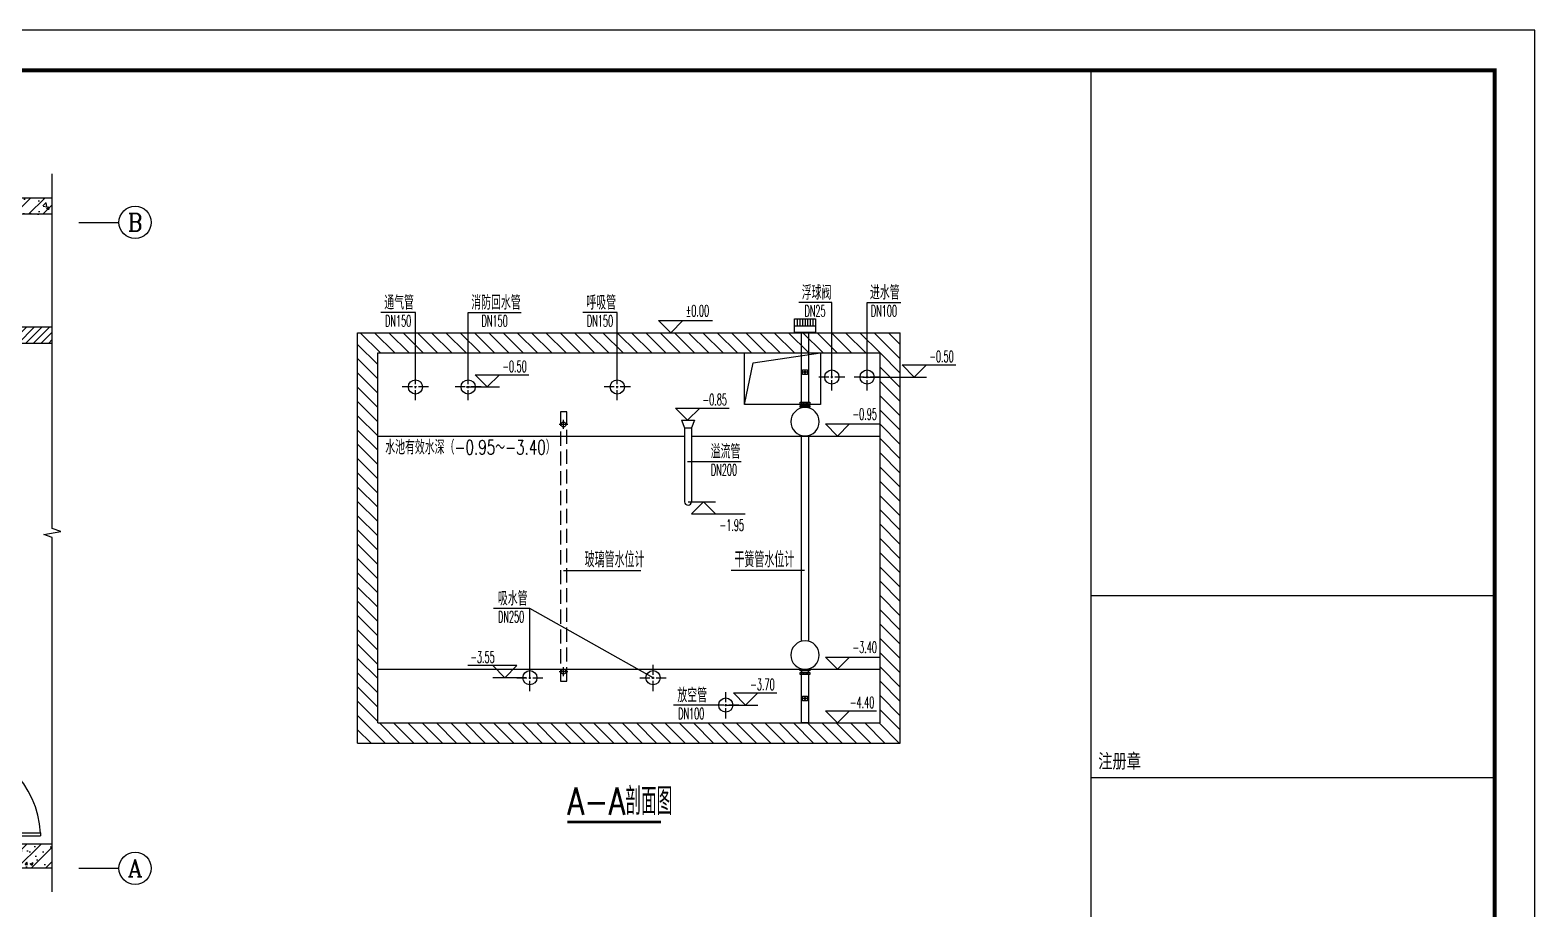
# Model space of a CAD drawing. Extents: x -620248 to 571765, y -684907 to -323071.
# Drawn here: x -314107 to -295475, y -652063 to -641179 of the extents above; entities that cross this region are included whole.
import ezdxf
from ezdxf.enums import TextEntityAlignment as Align

# ---------------------------------------------------------------- set-up
doc = ezdxf.new("R2010")
doc.units = 0
doc.header["$LTSCALE"] = 1000
doc.header["$MEASUREMENT"] = 0
doc.linetypes.add('CENTER', pattern=[2, 1.25, -0.25, 0.25, -0.25])
doc.linetypes.add('DASH', pattern=[0.35, 0.25, -0.1])
for name, color, linetype in [('2', 2, 'Continuous'), ('4', 4, 'Continuous'), ('9', 9, 'Continuous'), ('A-JS', 2, 'Continuous'), ('AXIS', 3, 'Continuous'), ('AXIS_TEXT', 7, 'Continuous'), ('COLUMN', 9, 'Continuous'), ('DIM_SYMB', 3, 'Continuous'), ('PUB_HATCH', 8, 'Continuous'), ('PUB_TITLE', 4, 'Continuous'), ('TWT_ELEV', 3, 'Continuous'), ('TWT_LEAD', 3, 'Continuous'), ('TWT_SYMB', 3, 'Continuous'), ('TWT_TEXT', 7, 'Continuous'), ('TZS', 7, 'Continuous'), ('WALL', 7, 'Continuous'), ('WINDOW', 4, 'Continuous'), ('框', 130, 'Continuous')]:
    doc.layers.add(name, color=color, linetype=linetype)
doc.styles.add('-宋体', font='simsun_0.shx', dxfattribs={"width": 0.8})
doc.styles.add('_TCH_AXIS', font='COMPLEX', dxfattribs={"bigfont": 'GBCBIG'})
doc.styles.add('_TCH_DIM', font='SIMPLEX.shx', dxfattribs={"width": 0.8, "bigfont": 'GBCBIG.shx'})
doc.styles.add('COMPLEX', font='COMPLEX')
doc.styles.add('TBC', font='simhei_0.shx', dxfattribs={"width": 0.9})
doc.styles.add('天正', font='SIMPLEX.shx', dxfattribs={"width": 0.7, "bigfont": 'HZTXT.shx'})
pattern_1 = [(45, (0, 0), (-88.3883, 88.3883), []), (50, (0, 0), (358.63, -31.376), [37.5, -412.5]), (355, (0, 0), (-69.376, 376.096), [30, -330]), (100.4514, (29.9, -2.6), (289.255, 344.72), [31.87, -350.571]), (46.184, (0, 100), (533.62, -82.76), [56.25, -618.75]), (96.6356, (44.47, 93.1), (467.331, 487.06), [47.805, -525.856]), (351.184, (0, 100), (467.33, 487.06), [45, -495]), (21, (50, 75), (298.4535, -201.3094), [37.5, -412.5]), (326, (50, 75), (121.658, 362.575), [30, -330]), (71.4514, (74.87, 58.22), (420.111, 161.265), [31.87, -350.571]), (37.5, (0, 0), (6.0799, 166.4469), [0, -326, 0, -335, 0, -331.25]), (7.5, (0, 0), (131.5348, 197.2059), [0, -191, 0, -318.5, 0, -126.25]), (327.5, (-111.5, 0), (266.9112, -11.2774), [0, -125, 0, -390, 0, -517.5]), (317.5, (-161.5, 0), (291.593, 50.0525), [0, -162.5, 0, -259, 0, -367.5])]
pattern_2 = [(45, (0, 47.75), (-47.0226, 47.0226), [])]

# ---------------------------------------------------------------- blocks, each defined once
blk = doc.blocks.new('A$C25F33DA7')
at = {"layer": 'PUB_TITLE'}
for p, q in [((0, -2467), (0, 7700)), ((0, 7406), (294, 7700)), ((0, 7052), (648, 7700)), ((13439, 7700), (0, 7700)), ((500, 7199), (1000, 7699)), ((854, 7199), (1354, 7699)), ((1207, 7199), (1707, 7699)), ((1561, 7199), (2061, 7699)), ((1914, 7199), (2414, 7699)), ((2268, 7199), (2768, 7699)), ((2621, 7199), (3121, 7699)), ((2975, 7199), (3475, 7699)), ((3328, 7199), (3828, 7699)), ((3682, 7199), (4182, 7699)), ((4036, 7199), (4536, 7699)), ((4389, 7199), (4889, 7699)), ((4743, 7199), (5243, 7699)), ((5096, 7199), (5596, 7699)), ((5450, 7199), (5950, 7699)), ((5803, 7199), (6303, 7699)), ((6157, 7199), (6657, 7699)), ((6510, 7199), (7010, 7699)), ((6864, 7199), (7364, 7699)), ((7218, 7199), (7718, 7699)), ((7571, 7199), (8071, 7699)), ((7925, 7199), (8425, 7699)), ((8278, 7199), (8778, 7699)), ((8632, 7199), (9132, 7699)), ((8985, 7199), (9485, 7699)), ((9339, 7199), (9839, 7699)), ((9692, 7199), (10192, 7699)), ((10046, 7199), (10546, 7699)), ((10399, 7199), (10899, 7699)), ((10753, 7199), (11253, 7699)), ((11107, 7199), (11607, 7699)), ((11460, 7199), (11960, 7699)), ((11814, 7199), (12314, 7699)), ((12167, 7199), (12667, 7699)), ((12522, 7200), (13022, 7700)), ((12876, 7200), (13376, 7700)), ((13439, -2467), (13439, 7700)), ((0, 6699), (500, 7199)), ((12939, 7199), (500, 7199)), ((500, -1967), (500, 7199)), ((12939, 6910), (13439, 7410)), ((12939, -1967), (12939, 7199)), ((0, 6345), (500, 6845)), ((12939, 6557), (13439, 7057)), ((0, 5992), (500, 6492)), ((12939, 6203), (13439, 6703)), ((12939, 5849), (13439, 6349)), ((0, 5638), (500, 6138)), ((12939, 5496), (13439, 5996)), ((0, 5284), (500, 5784)), ((12939, 5142), (13439, 5642)), ((0, 4931), (500, 5431)), ((12939, 4789), (13439, 5289)), ((0, 4577), (500, 5077)), ((12939, 4435), (13439, 4935)), ((0, 4224), (500, 4724)), ((12939, 4082), (13439, 4582)), ((0, 3870), (500, 4370)), ((12939, 3728), (13439, 4228)), ((0, 3517), (500, 4017)), ((12939, 3375), (13439, 3875)), ((0, 3163), (500, 3663)), ((12939, 3021), (13439, 3521)), ((0, 2810), (500, 3310)), ((12939, 2667), (13439, 3167)), ((0, 2456), (500, 2956)), ((12939, 2314), (13439, 2814)), ((0, 2102), (500, 2602)), ((0, 1749), (500, 2249)), ((12939, 1960), (13439, 2460)), ((0, 1395), (500, 1895)), ((12939, 1607), (13439, 2107)), ((0, 1042), (500, 1542)), ((12939, 1253), (13439, 1753)), ((0, 688), (500, 1188)), ((12939, 900), (13439, 1400)), ((0, 335), (500, 835)), ((12939, 546), (13439, 1046)), ((0, -19), (500, 481)), ((12939, 193), (13439, 693)), ((0, -372), (500, 128)), ((12939, -161), (13439, 339)), ((0, -726), (500, -226)), ((12939, -515), (13439, -15)), ((12939, -868), (13439, -368)), ((0, -1080), (500, -580)), ((12939, -1222), (13439, -722)), ((0, -1433), (500, -933)), ((12939, -1575), (13439, -1075)), ((0, -1787), (500, -1287)), ((12939, -1929), (13439, -1429)), ((0, -2140), (500, -1640)), ((12755, -2467), (13439, -1782)), ((27, -2467), (527, -1967)), ((381, -2467), (881, -1967)), ((734, -2467), (1234, -1967)), ((1088, -2467), (1588, -1967)), ((1441, -2467), (1941, -1967)), ((1795, -2467), (2295, -1967)), ((2148, -2467), (2648, -1967)), ((2502, -2467), (3002, -1967)), ((2855, -2467), (3355, -1967)), ((3209, -2467), (3709, -1967)), ((3563, -2467), (4063, -1967)), ((3916, -2467), (4416, -1967)), ((4270, -2467), (4770, -1967)), ((4623, -2467), (5123, -1967)), ((4977, -2467), (5477, -1967)), ((5330, -2467), (5830, -1967)), ((5684, -2467), (6184, -1967)), ((6037, -2467), (6537, -1967)), ((6391, -2467), (6891, -1967)), ((6745, -2467), (7245, -1967)), ((7098, -2467), (7598, -1967)), ((7452, -2467), (7952, -1967)), ((7805, -2467), (8305, -1967)), ((8159, -2467), (8659, -1967)), ((8512, -2467), (9012, -1967)), ((8866, -2467), (9366, -1967)), ((9219, -2467), (9719, -1967)), ((9573, -2467), (10073, -1967)), ((9926, -2467), (10426, -1967)), ((10280, -2467), (10780, -1967)), ((10634, -2467), (11134, -1967)), ((10987, -2467), (11487, -1967)), ((11341, -2467), (11841, -1967)), ((11694, -2467), (12194, -1967)), ((12048, -2467), (12548, -1967)), ((12401, -2467), (12901, -1967)), ((13108, -2467), (13439, -2136))]:
    blk.add_line(p, q, dxfattribs=at)
at = {"layer": 'PUB_TITLE', "ltscale": 0.5}
for p, q in [((12939, -1967), (500, -1967)), ((13439, -2467), (0, -2467))]:
    blk.add_line(p, q, dxfattribs=at)
blk = doc.blocks.new('A$C1FBA47BF')
at = {"layer": 'A-JS'}
for p, q in [((0, 187), (77, 0)), ((324, 187), (0, 187)), ((247, 0), (77, 0)), ((324, 187), (247, 0))]:
    blk.add_line(p, q, dxfattribs=at)
blk = doc.blocks.new('A$C6EA156FA')
at = {"layer": '9'}
for p, q in [((23, 7), (23, 31)), ((46, 7), (46, 31)), ((69, 7), (69, 31)), ((92, 7), (92, 31)), ((115, 7), (115, 31))]:
    blk.add_line(p, q, dxfattribs=at)
blk.add_lwpolyline([(0, 31), (138, 31), (138, 7), (0, 7)], close=True, dxfattribs=at)
blk = doc.blocks.new('A$C11715206')
at = {"layer": '4'}
for p, q in [((80, 4125), (80, 4039)), ((113, 4125), (113, 4039)), ((146, 4125), (146, 4039)), ((176, 4125), (176, 4039)), ((207, 4125), (207, 4039)), ((240, 4125), (240, 4039)), ((273, 4125), (273, 4039)), ((307, 4039), (46, 4039)), ((145, 3465), (208, 3465)), ((176, 3436), (176, 3495)), ((176, -606), (176, -547)), ((145, -577), (208, -577))]:
    blk.add_line(p, q, dxfattribs=at)
for points in [[(307, 4125), (46, 4125), (46, 3954), (307, 3954)], [(208, 3495), (145, 3495), (145, 3436), (208, 3436)], [(182, 3479), (171, 3479), (171, 3451), (182, 3451)], [(208, -547), (145, -547), (145, -606), (208, -606)], [(182, -563), (171, -563), (171, -591), (182, -591)]]:
    blk.add_lwpolyline(points, close=True, dxfattribs=at)
for points in [[(221, 3091), (221, 3954), (132, 3954), (132, 3091)], [(132, 3029), (132, 3023)], [(136, 3070), (136, 3050)], [(217, 3050), (217, 3070)], [(221, 3023), (221, 3029)], [(132, 2680), (132, 132)], [(221, 132), (221, 2680)], [(132, -209), (132, -215)], [(132, -278), (132, -880), (221, -880), (221, -278)], [(136, -236), (136, -257)], [(217, -257), (217, -236)], [(221, -215), (221, -209)]]:
    blk.add_lwpolyline(points, dxfattribs=at)
for centre in [(176, 2851), (176, -39)]:
    blk.add_circle(centre, 176, dxfattribs=at)
at = {"layer": '4', "extrusion": (0, 0, -1), "xscale": 0.8799999998882412, "yscale": 0.8799999998882412, "zscale": -0.8799999998882412}
for p in [(-237, 3064), (-237, 3023), (-237, -242), (-237, -284)]:
    blk.add_blockref('A$C6EA156FA', p, dxfattribs=at)
blk = doc.blocks.new('_AXISO')
blk.add_circle((0, 0), 0.5)
at = {"layer": 'AXIS_TEXT', "style": 'COMPLEX', "width": 1.041667}
blk.add_attdef('A', text='', height=0.56, dxfattribs=at).set_placement((-0.25, -0.28), (0.25, -0.28), align=Align.FIT)
blk = doc.blocks.new('$DorLib2D$00000225')
at = {"color": 0}
for p, q in [((0.475, -0.001), (0.475, 0.752)), ((0.475, 0.752), (0.5, 0.752)), ((0.5, -0.001), (0.5, 0.752)), ((-0.5, 0), (-0.5, 0.252)), ((-0.475, 0.252), (-0.5, 0.252)), ((-0.475, 0), (-0.475, 0.252)), ((-0.475, 0), (-0.5, 0)), ((0.475, -0.001), (0.5, -0.001))]:
    blk.add_line(p, q, dxfattribs=at)
for centre, radius, start, end in [((0.505, -0.002), 0.755, 92.2493, 179.7238), ((-0.501, 0.003), 0.251, 359.7899, 84.0974)]:
    blk.add_arc(centre, radius, start, end, dxfattribs=at)
blk = doc.blocks.new('A$C55F94F32')
at = {"layer": 'PUB_HATCH'}
h = blk.add_hatch(dxfattribs=at)
h.set_pattern_fill('钢筋混凝土', color=256, scale=50, style=0)
h.set_pattern_definition(pattern_1)
h.paths.add_polyline_path([(3548, 8460), (3548, 8593), (105, 8593), (105, 8393), (3398, 8393)])
h = blk.add_hatch(dxfattribs=at)
h.set_pattern_fill('钢筋混凝土', color=256, scale=50, style=0)
h.set_pattern_definition(pattern_1)
h.paths.add_polyline_path([(4898, 8393), (4898, 8593), (3548, 8593), (3548, 8460), (3698, 8393)])
h = blk.add_hatch(dxfattribs=at)
h.set_pattern_fill('钢筋混凝土', color=256, scale=50, style=0)
h.set_pattern_definition(pattern_1)
h.paths.add_polyline_path([(4898, 8593), (4898, 7993), (5398, 7993), (5398, 8593)])
h = blk.add_hatch(dxfattribs=at)
h.set_pattern_fill('钢筋混凝土', color=256, scale=50, style=0)
h.set_pattern_definition(pattern_1)
h.paths.add_polyline_path([(5398, 8593), (5398, 8393), (8823, 8393), (8823, 8593)])
h = blk.add_hatch(dxfattribs=at)
h.set_pattern_fill('钢筋混凝土', color=256, scale=50, style=0)
h.set_pattern_definition(pattern_1)
h.paths.add_polyline_path([(3548, 493), (3698, 593), (3698, 8393), (3548, 8460), (3398, 8393), (3398, 593)])
h = blk.add_hatch(dxfattribs=at)
h.set_pattern_fill('普通砖', color=256, scale=50, style=0)
h.set_pattern_definition(pattern_2)
h.paths.add_polyline_path([(8823, 6993), (7448, 6993), (7648, 6793), (8823, 6793)])
h = blk.add_hatch(dxfattribs=at)
h.set_pattern_fill('普通砖', color=256, scale=50, style=0)
h.set_pattern_definition(pattern_2)
h.paths.add_polyline_path([(7448, 6993), (7448, 2193), (7648, 2193), (7648, 6793)])
h = blk.add_hatch(dxfattribs=at)
h.set_pattern_fill('钢筋混凝土', color=256, scale=50, style=0)
h.set_pattern_definition(pattern_1)
h.paths.add_polyline_path([(4898, 893), (4898, 293), (5398, 293), (5398, 893)])
h = blk.add_hatch(dxfattribs=at)
h.set_pattern_fill('钢筋混凝土', color=256, scale=50, style=0)
h.set_pattern_definition(pattern_1)
h.paths.add_polyline_path([(3548, 493), (3398, 593), (105, 593), (105, 293), (3548, 293)])
h = blk.add_hatch(dxfattribs=at)
h.set_pattern_fill('钢筋混凝土', color=256, scale=50, style=0)
h.set_pattern_definition(pattern_1)
h.paths.add_polyline_path([(4898, 293), (4898, 593), (3698, 593), (3548, 493), (3548, 293)])
h = blk.add_hatch(dxfattribs=at)
h.set_pattern_fill('钢筋混凝土', color=256, scale=50, style=0)
h.set_pattern_definition(pattern_1)
h.paths.add_polyline_path([(5398, 593), (5398, 293), (7548, 293), (7548, 593)])
h = blk.add_hatch(dxfattribs=at)
h.set_pattern_fill('普通砖', color=256, scale=50, style=0)
h.set_pattern_definition(pattern_2)
h.paths.add_polyline_path([(7648, 593), (7648, 693), (7448, 693), (7448, 593)])
h = blk.add_hatch(dxfattribs=at)
h.set_pattern_fill('钢筋混凝土', color=256, scale=50, style=0)
h.set_pattern_definition(pattern_1)
h.paths.add_polyline_path([(8823, 593), (7548, 593), (7548, 293), (8823, 293)])
at = {"layer": '2'}
for points in [[(4698, 6793), (6098, 6793), (6098, 5743), (4698, 5743)], [(4698, 4943), (6098, 4943), (6098, 3893), (4698, 3893)]]:
    blk.add_lwpolyline(points, close=True, dxfattribs=at)
at = {"layer": '4'}
blk.add_line((3998, 8393), (3998, 3294), dxfattribs=at)
for points in [[(3398, 3294), (2398, 3294), (2398, 8393)], [(5198, 3294), (5015, 1976), (3698, 1794)]]:
    blk.add_lwpolyline(points, dxfattribs=at)
blk.add_lwpolyline([(3698, 3294), (5198, 3294), (5198, 1794), (3698, 1794)], close=True, dxfattribs=at)
at = {"layer": '9'}
blk.add_line((3698, 3294), (2398, 3294), dxfattribs=at)
at = {"layer": 'AXIS'}
for p, q in [((5298, 8898), (5298, 9254)), ((9152, 8293), (9649, 8293)), ((9152, 293), (9649, 293))]:
    blk.add_line(p, q, dxfattribs=at)
at = {"layer": 'COLUMN'}
for p, q in [((5398, 8593), (4898, 8593)), ((4898, 8393), (4898, 7993)), ((5398, 7993), (5398, 8393)), ((4898, 7993), (5398, 7993)), ((4898, 893), (4898, 593)), ((5398, 893), (4898, 893)), ((5398, 593), (5398, 893)), ((4898, 293), (5398, 293))]:
    blk.add_line(p, q, dxfattribs=at)
at = {"layer": 'TWT_SYMB'}
for points in [[(105, 0), (105, 4390), (0, 4429), (210, 4466), (105, 4503), (105, 8893)], [(8823, 0), (8823, 4390), (8718, 4429), (8928, 4466), (8823, 4503), (8823, 8893)]]:
    blk.add_lwpolyline(points, dxfattribs=at)
at = {"layer": 'WALL'}
for p, q in [((3548, 8593), (105, 8593)), ((105, 8393), (105, 8593)), ((4898, 8593), (3548, 8593)), ((8823, 8593), (5398, 8593)), ((8823, 8393), (8823, 8593)), ((3398, 8393), (105, 8393)), ((3398, 593), (3398, 8393)), ((3698, 593), (3698, 8393)), ((4898, 8393), (3698, 8393)), ((8823, 8393), (5398, 8393)), ((8823, 6993), (7448, 6993)), ((7448, 6993), (7448, 2193)), ((8823, 6793), (8823, 6993)), ((8823, 6793), (7648, 6793)), ((7648, 2193), (7648, 6793)), ((7448, 2193), (7648, 2193)), ((3398, 593), (105, 593)), ((105, 293), (105, 593)), ((4898, 593), (3698, 593)), ((7548, 593), (5398, 593)), ((7648, 693), (7448, 693)), ((7448, 693), (7448, 593)), ((8823, 593), (7548, 593)), ((7648, 593), (7648, 693)), ((8823, 293), (8823, 593)), ((3548, 293), (105, 293)), ((4898, 293), (3548, 293)), ((7548, 293), (5398, 293)), ((8823, 293), (7548, 293))]:
    blk.add_line(p, q, dxfattribs=at)
at = {"layer": 'AXIS'}
ref = blk.add_blockref('_AXISO', (5298, 9454), dxfattribs=dict(at, xscale=400, yscale=400, zscale=400))
ref.add_attrib('A', '13', dxfattribs={"layer": 'AXIS_TEXT', "height": 164.2, "style": '_TCH_AXIS'}).set_placement((5184, 9372), (5411, 9372), align=Align.FIT)
ref = blk.add_blockref('_AXISO', (9849, 8293), dxfattribs=dict(at, xscale=400, yscale=400, zscale=400))
ref.add_attrib('A', 'B', dxfattribs={"layer": 'AXIS_TEXT', "height": 218, "style": '_TCH_AXIS'}).set_placement((9761, 8184), (9938, 8184), align=Align.FIT)
ref = blk.add_blockref('_AXISO', (9849, 293), dxfattribs=dict(at, xscale=400, yscale=400, zscale=400))
ref.add_attrib('A', 'A', dxfattribs={"layer": 'AXIS_TEXT', "height": 213, "style": '_TCH_AXIS'}).set_placement((9758, 187), (9941, 187), align=Align.FIT)
at = {"layer": 'WINDOW', "xscale": -1500, "yscale": -1500, "zscale": -1500, "rotation": 90}
blk.add_blockref('$DorLib2D$00000225', (7548, 1443), dxfattribs=at)
blk = doc.blocks.new('A$C54597E38')
at = {"layer": '9'}
h = blk.add_hatch(dxfattribs=at)
h.set_pattern_fill('ANSI31', color=256, scale=70.630202, angle=135, style=0)
h.set_pattern_definition([(180, (-153496.256, -56662.455), (-2e-15, -8.82877527), [])])
edge = h.paths.add_edge_path()
edge.add_line((99, 458), (99, 400))
edge.add_line((99, 400), (0, 400))
edge.add_line((0, 400), (0, 620))
edge.add_arc((64, 620), 63.6, 90, 180, ccw=False)
edge.add_line((64, 683), (622, 683))
edge.add_arc((622, 620), 63.6, 0, 90, ccw=False)
edge.add_line((685, 620), (685, 396))
edge.add_line((685, 396), (594, 396))
edge.add_line((594, 396), (594, 463))
edge.add_line((594, 463), (614, 463))
edge.add_line((614, 463), (624, 463))
edge.add_line((624, 463), (624, 613))
edge.add_line((624, 613), (68, 613))
edge.add_line((68, 613), (68, 458))
edge.add_line((68, 458), (99, 458))
h.paths.add_polyline_path([(369, 293), (369, 582), (586, 582), (586, 519), (436, 519), (436, 458), (557, 458), (557, 225), (431, 225), (431, 166), (588, 166), (588, 112), (370, 112), (370, 226), (321, 226), (321, 112), (103, 112), (103, 166), (260, 166), (260, 225), (133, 225), (133, 458), (255, 458), (255, 519), (104, 519), (104, 582), (321, 582), (321, 293)])
h.paths.add_polyline_path([(196, 399), (265, 399), (265, 289), (196, 289)], flags=16)
h.paths.add_polyline_path([(494, 399), (425, 399), (425, 289), (494, 289)], flags=16)
edge = h.paths.add_edge_path()
edge.add_line((99, 225), (99, 283))
edge.add_line((99, 283), (0, 283))
edge.add_line((0, 283), (0, 64))
edge.add_arc((64, 64), 63.6, 180, 270)
edge.add_line((64, 0), (622, 0))
edge.add_arc((622, 64), 63.6, 270, 360)
edge.add_line((685, 64), (685, 287))
edge.add_line((685, 287), (594, 287))
edge.add_line((594, 287), (594, 220))
edge.add_line((594, 220), (614, 220))
edge.add_line((614, 220), (624, 220))
edge.add_line((624, 220), (624, 71))
edge.add_line((624, 71), (68, 71))
edge.add_line((68, 71), (68, 225))
edge.add_line((68, 225), (99, 225))
blk.add_lwpolyline([(369, 293), (369, 293), (369, 582), (586, 582), (586, 519), (436, 519), (436, 458), (557, 458), (557, 225), (431, 225), (431, 166), (588, 166), (588, 112), (370, 112), (370, 226), (321, 226), (321, 112), (103, 112), (103, 166), (260, 166), (260, 225), (133, 225), (133, 458), (255, 458), (255, 519), (104, 519), (104, 582), (321, 582), (321, 293), (369, 293)], dxfattribs=at)
blk.add_lwpolyline([(494, 399), (425, 399), (425, 289), (494, 289)], close=True, dxfattribs=at)
blk.add_lwpolyline([(99, 225), (99, 283), (0, 283), (0, 64, 0.414214), (64, 0), (622, 0, 0.414214), (685, 64), (685, 287), (594, 287), (594, 220), (614, 220), (624, 220), (624, 71), (68, 71), (68, 225)], format="xyb", close=True, dxfattribs=at)
blk = doc.blocks.new('标框')
at = {"layer": '4'}
for p, q in [((-105112, 98008), (-105112, 71592)), ((-95112, 98008), (-95112, 71592))]:
    blk.add_line(p, q, dxfattribs=at)
at = {"layer": '框'}
for p, q in [((-105112, 111592), (-105112, 71592)), ((-95112, 111592), (-95112, 71592)), ((-105112, 98584), (-95112, 98584)), ((-105112, 94081), (-95112, 94081)), ((-105112, 89578), (-95112, 89578)), ((-105112, 87777), (-95112, 87777)), ((-105112, 85976), (-95112, 85976)), ((-105112, 85075), (-95112, 85075)), ((-105112, 84174), (-95112, 84174)), ((-105112, 83274), (-95112, 83274)), ((-105112, 82373), (-95112, 82373)), ((-105112, 81473), (-95112, 81473)), ((-105112, 80572), (-95112, 80572)), ((-105112, 79671), (-95112, 79671)), ((-105112, 78771), (-95112, 78771)), ((-105112, 77870), (-95112, 77870)), ((-105112, 76970), (-95112, 76970)), ((-105112, 76069), (-95112, 76069)), ((-105112, 75168), (-95112, 75168)), ((-105112, 74268), (-95112, 74268))]:
    blk.add_line(p, q, dxfattribs=at)
at = {"layer": '4'}
blk.add_blockref('A$C54597E38', (-104913, 73473), dxfattribs=at)
at = {"layer": 'TWT_TEXT', "style": 'TBC', "width": 0.9}
blk.add_text('广州亚泰建筑设计院有限公司', height=480, dxfattribs=at).set_placement((-103962, 73582))
at = {"layer": 'TWT_TEXT', "style": '_TCH_DIM'}
for s, height, p in [('建筑工程甲级设计证书号：', 300, (-103979, 73080)), ('市政工程乙级设计证书号：', 300, (-103979, 72647)), ('城乡规划编制乙级证书编号：粤自资规乙字', 300, (-103979, 72198)), ('电话', 300, (-103979, 71765)), ('图纸版权属设计单位所有，未经许可，外人及外单位不得翻印复制作为其他工程之用', 249.73, (-102027, 71082))]:
    blk.add_text(s, height=height, rotation=359.9997, dxfattribs=at).set_placement(p)
at = {"layer": 'TWT_TEXT', "style": '天正', "width": 0.67}
for s, height, p in [('A144002161', 300, (-101392, 73058)), ('A244002168', 300, (-101382, 72625)), ('23440110', 300, (-99787, 72179)), ('Tel：020-84214629', 290, (-103368, 71744))]:
    blk.add_text(s, height=height, rotation=359.9997, dxfattribs=at).set_placement(p)
at = {"layer": '框', "style": '-宋体', "width": 0.74}
for s, p in [('注册章', (-104927, 94312)), ('工程设计出图专用章', (-104926, 89809)), ('项目名称', (-104926, 88008)), ('车间二', (-102099, 88008)), ('兴建单位', (-104926, 86207)), ('佛山市天地元一净化设备有限公司', (-102100, 86207)), ('图      名', (-104926, 85353)), ('图      别', (-104926, 84452)), ('图      号', (-104926, 83552)), ('版  本  号', (-104927, 82651)), ('第一版', (-102100, 82651)), ('日      期', (-104926, 81751)), ('2025.10', (-102099, 81751)), ('制      图', (-104926, 80850)), ('设      计', (-104926, 79950)), ('专业负责人', (-104926, 79049)), ('项目负责人', (-104926, 78148)), ('专业校对人', (-104926, 77248)), ('审  核  人', (-104926, 76347)), ('审  定  人', (-104926, 75447)), ('设  计  号', (-104926, 74546)), ('AT-FS25023D', (-102108, 74546))]:
    blk.add_text(s, height=350, dxfattribs=at).set_placement(p)
for s, p in [('叶润华', (-101553, 80850)), ('叶润华', (-101553, 79950)), ('何志朋', (-101553, 78148)), ('范 武', (-101553, 77248)), ('陈伟业', (-101553, 76347)), ('何志朋', (-101553, 75447))]:
    blk.add_text(s, height=350, dxfattribs=at).set_placement(p, align=Align.CENTER)
blk = doc.blocks.new('消防框')
at = {"layer": '4'}
blk.add_line((-66927, 44194), (-66927, 17778), dxfattribs=at)
at = {"layer": '框'}
for p, q in [((-76927, 57778), (-76927, 17778)), ((-66927, 57778), (-66927, 17778)), ((-76927, 44194), (-76927, 17778))]:
    blk.add_line(p, q, dxfattribs=at)
at = {"layer": '4'}
blk.add_blockref('标框', (28185, -53814), dxfattribs=at)
at = {"layer": '框', "style": '-宋体', "width": 0.74}
for s, p in [('给水(消防)', (-73914, 30638)), ('XS-  /', (-73914, 29737)), ('11', (-72770, 29737))]:
    blk.add_text(s, height=350, dxfattribs=at).set_placement(p)
blk = doc.blocks.new('A$C21C844B0')
at = {"layer": '4'}
blk.add_blockref('消防框', (124827, -17245), dxfattribs=at)

msp = doc.modelspace()

# ---------------------------------------------------------------- linework, layer by layer
at = {"layer": '2'}
msp.add_lwpolyline([(-305263.6, -645177.1), (-304322.2, -645177.1), (-304322.2, -645813.8), (-305263.6, -645813.8)], close=True, dxfattribs=at)
msp.add_lwpolyline([(-305263.6, -645813.8), (-305154.9, -645299.7), (-304322.2, -645177.1)], dxfattribs=at)
at = {"layer": '4', "linetype": 'DASH', "ltscale": 0.7}
msp.add_lwpolyline([(-307461.4, -645906.5), (-307541.6, -645906.5), (-307541.6, -649244.3), (-307461.4, -649244.3)], close=True, dxfattribs=at)
at = {"layer": 'A-JS'}
for p, q in [((-306003.3, -646104.1), (-306003.3, -647019.4)), ((-305918.3, -646104.1), (-305918.3, -647019.4))]:
    msp.add_line(p, q, dxfattribs=at)
for centre in [(-304180.2, -645475.7), (-303742.9, -645475.7), (-309336.2, -645598.9), (-308683.2, -645598.9), (-306836.7, -645598.9), (-305493.4, -649538.2)]:
    msp.add_circle(centre, 87.5, dxfattribs=at)
at = {"layer": 'A-JS', "ltscale": 0.25}
for centre, radius in [((-307502.7, -646062.9), 29.8), ((-307919.5, -649199.4), 87.5), ((-307502.7, -649125.6), 29.8), ((-306394.5, -649199.4), 87.5)]:
    msp.add_circle(centre, radius, dxfattribs=at)
at = {"layer": 'A-JS'}
msp.add_arc((-305960.8, -647019.4), 42.5, 180, 0, dxfattribs=at)
at = {"layer": 'DIM_SYMB', "const_width": 35}
msp.add_lwpolyline([(-307455.7, -650987), (-306295.5, -650987)], dxfattribs=at)
at = {"layer": 'PUB_TITLE'}
for p, q in [((-309802, -646206.6), (-306003.3, -646206.6)), ((-305918.3, -646206.6), (-303582.3, -646206.6)), ((-309802, -649095.1), (-303582.3, -649095.1))]:
    msp.add_line(p, q, dxfattribs=at)
msp.add_lwpolyline([(-325174.7, -662178.6), (-295474.7, -662178.6), (-295474.7, -641178.6), (-325174.7, -641178.6)], close=True, dxfattribs=at)
at = {"layer": 'PUB_TITLE', "const_width": 50}
msp.add_lwpolyline([(-323924.7, -661678.6), (-295974.7, -661678.6), (-295974.7, -641678.6), (-323924.7, -641678.6)], close=True, dxfattribs=at)
at = {"layer": 'TWT_ELEV'}
for p, q in [((-306175.6, -644926.4), (-306325.6, -644776.4)), ((-306325.6, -644776.4), (-305659.7, -644776.4)), ((-306175.6, -644926.4), (-306025.6, -644776.4)), ((-303159, -645475.7), (-303309, -645325.7)), ((-303309, -645325.7), (-302643.1, -645325.7)), ((-303159, -645475.7), (-303009, -645325.7)), ((-308706.3, -645598.9), (-308296.1, -645598.9)), ((-308446.1, -645598.9), (-308596.1, -645448.9)), ((-308596.1, -645448.9), (-307930.2, -645448.9)), ((-308446.1, -645598.9), (-308296.1, -645448.9)), ((-303798.2, -645475.7), (-303009, -645475.7)), ((-305966.5, -646010.7), (-306116.5, -645860.7)), ((-306116.5, -645860.7), (-305450.6, -645860.7)), ((-305966.5, -646010.7), (-305816.5, -645860.7)), ((-304110.1, -646206.6), (-304260.1, -646056.6)), ((-304260.1, -646056.6), (-303594.2, -646056.6)), ((-304110.1, -646206.6), (-303960.1, -646056.6)), ((-305960.8, -647019.4), (-305619.3, -647019.4)), ((-305769.3, -647019.4), (-305919.3, -647169.4)), ((-305769.3, -647019.4), (-305619.3, -647169.4)), ((-305919.3, -647169.4), (-305253.4, -647169.4)), ((-304110.1, -649095.1), (-304260.1, -648945.1)), ((-304260.1, -648945.1), (-303594.2, -648945.1)), ((-304110.1, -649095.1), (-303960.1, -648945.1)), ((-308078.9, -649049.4), (-308688.8, -649049.4)), ((-308228.9, -649199.4), (-308378.9, -649049.4)), ((-308228.9, -649199.4), (-308078.9, -649049.4)), ((-307968.7, -649199.4), (-308378.9, -649199.4)), ((-305247.7, -649538.2), (-305397.7, -649388.2)), ((-305397.7, -649388.2), (-304859.8, -649388.2)), ((-305247.7, -649538.2), (-305097.7, -649388.2)), ((-305507.9, -649538.2), (-305097.7, -649538.2)), ((-304110.1, -649759.8), (-304260.1, -649609.8)), ((-304260.1, -649609.8), (-303626.5, -649609.8)), ((-304110.1, -649759.8), (-303960.1, -649609.8))]:
    msp.add_line(p, q, dxfattribs=at)
at = {"layer": 'TWT_LEAD'}
for p, q in [((-309336.2, -644675.7), (-309762.7, -644675.7)), ((-309336.2, -645519.8), (-309336.2, -644675.7)), ((-309336.2, -645519.8), (-309336.2, -644675.7)), ((-308683.2, -645519.8), (-308683.2, -644675.7)), ((-308683.2, -645519.8), (-308683.2, -644675.7)), ((-308683.2, -644675.7), (-308026.1, -644675.7)), ((-306836.7, -644675.7), (-307263.2, -644675.7)), ((-306836.7, -645519.8), (-306836.7, -644675.7)), ((-306836.7, -645519.8), (-306836.7, -644675.7)), ((-304180.2, -644552.5), (-304589.2, -644552.5)), ((-304180.2, -645475.7), (-304180.2, -644552.5)), ((-304180.2, -645475.7), (-304180.2, -644552.5)), ((-303742.9, -645475.7), (-303742.9, -644552.5)), ((-303742.9, -645475.7), (-303742.9, -644552.5)), ((-303742.9, -644552.5), (-303326.6, -644552.5)), ((-305967.8, -646520), (-305303.5, -646520)), ((-307502.5, -647872.5), (-306546.8, -647872.5)), ((-304517.4, -647872.5), (-305426.2, -647872.5)), ((-307919.5, -648340.5), (-308368.8, -648340.5)), ((-307919.5, -649199.4), (-307919.5, -648340.5)), ((-307919.5, -649199.4), (-307919.5, -648340.5)), ((-306394.5, -649199.4), (-307919.5, -648340.5)), ((-305702.3, -649538.2), (-306140, -649538.2)), ((-305517.9, -649538.2), (-305702.3, -649538.2)), ((-305517.9, -649538.2), (-305702.3, -649538.2))]:
    msp.add_line(p, q, dxfattribs=at)
at = {"layer": 'WALL', "color": 8, "linetype": 'CENTER', "ltscale": 0.1}
for p, q in [((-309336.2, -645764.1), (-309336.2, -645433.7)), ((-308683.2, -645764.1), (-308683.2, -645433.7)), ((-306836.7, -645764.1), (-306836.7, -645433.7)), ((-304180.2, -645640.9), (-304180.2, -645310.5)), ((-303742.9, -645640.9), (-303742.9, -645310.5)), ((-309173.6, -645598.9), (-309498.8, -645598.9)), ((-308520.6, -645598.9), (-308845.8, -645598.9)), ((-306674.1, -645598.9), (-306999.3, -645598.9)), ((-304017.6, -645475.7), (-304342.8, -645475.7)), ((-303580.3, -645475.7), (-303905.5, -645475.7)), ((-307447.5, -646062.9), (-307558, -646062.9)), ((-307502.7, -646119), (-307502.7, -646006.7)), ((-307919.5, -649364.6), (-307919.5, -649034.1)), ((-307447.5, -649125.6), (-307558, -649125.6)), ((-307502.7, -649181.8), (-307502.7, -649069.4)), ((-306394.5, -649364.6), (-306394.5, -649034.1)), ((-308082.1, -649199.4), (-307756.9, -649199.4)), ((-306557, -649199.4), (-306231.9, -649199.4)), ((-305493.4, -649703.4), (-305493.4, -649372.9)), ((-305330.8, -649538.2), (-305655.9, -649538.2))]:
    msp.add_line(p, q, dxfattribs=at)

# ---------------------------------------------------------------- block references
at = {"xscale": -0.5, "yscale": 0.5, "zscale": 0.5}
msp.add_blockref('A$C1FBA47BF', (-305879.7, -646104.1), dxfattribs=at)
at = {"layer": '4', "xscale": 0.5, "yscale": 0.5, "zscale": 0.5}
msp.add_blockref('A$C21C844B0', (-324924.7, -661944.9), dxfattribs=at)
at = {"layer": '9'}
msp.add_blockref('A$C55F94F32', (-322656.3, -651853), dxfattribs=at)
at = {"layer": 'TWT_TEXT', "xscale": -1}
msp.add_blockref('A$C11715206', (-304335.8, -648880), dxfattribs=at)
at = {"layer": 'TZS', "xscale": -0.5, "yscale": 0.5, "zscale": 0.5}
msp.add_blockref('A$C25F33DA7', (-303332.3, -648776.4), dxfattribs=at)

# ---------------------------------------------------------------- texts
at = {"layer": 'DIM_SYMB', "color": 7, "style": '_TCH_DIM', "width": 0.8}
msp.add_text('A-A剖面图', height=337.59, dxfattribs=at).set_placement((-307455.7, -650898.4))
at = {"layer": 'TWT_ELEV', "color": 7, "style": '天正', "width": 0.525}
for s, p in [('%%P0.00', (-305989.7, -644723.9)), ('-0.50', (-302973.1, -645290.7)), ('-0.50', (-308260.2, -645413.9)), ('-0.85', (-305780.6, -645825.7)), ('-0.95', (-303924.2, -646004.1)), ('-1.95', (-305569.4, -647379.4)), ('-3.40', (-303924.2, -648892.6)), ('-3.55', (-308656.6, -649014.4)), ('-3.70', (-305189.8, -649353.2)), ('-4.40', (-303956.5, -649574.8))]:
    msp.add_text(s, height=140, dxfattribs=at).set_placement(p)
at = {"layer": 'TWT_LEAD', "color": 7}
for s, height, style, width, p in [('通气管', 175, '天正', 0.7, (-309722.1, -644640.7)), ('消防回水管', 175, '天正', 0.7, (-308645, -644640.7)), ('呼吸管', 175, '天正', 0.7, (-307219.7, -644640.7)), ('浮球阀', 175, '天正', 0.7, (-304552.5, -644517.5)), ('进水管', 175, '天正', 0.7, (-303707.9, -644516.1)), ('DN25', 140, '天正', 0.525, (-304519.5, -644727.5)), ('DN100', 140, '天正', 0.525, (-303697.5, -644727.5)), ('DN150', 140, '天正', 0.525, (-309712.2, -644850.7)), ('DN150', 140, '天正', 0.525, (-308517.4, -644850.7)), ('DN150', 140, '天正', 0.525, (-307212.7, -644850.7)), ('溢流管', 175, '天正', 0.7, (-305680, -646485)), ('DN200', 140, '天正', 0.525, (-305678, -646695)), ('玻璃管水位计', 192.91, '_TCH_DIM', 0.8, (-307240.5, -647832.5)), ('干簧管水位计', 192.91, '_TCH_DIM', 0.8, (-305386.2, -647832.5)), ('吸水管', 175, '天正', 0.7, (-308314.9, -648305.5)), ('DN250', 140, '天正', 0.525, (-308313.9, -648515.5)), ('放空管', 175, '天正', 0.7, (-306092.8, -649503.2)), ('DN100', 140, '天正', 0.525, (-306083.9, -649713.2))]:
    msp.add_text(s, height=height, dxfattribs=dict(at, style=style, width=width)).set_placement(p)
at = {"layer": 'TWT_TEXT', "style": '天正', "width": 0.7}
msp.add_text('水池有效水深（-0.95～-3.40）', height=175, dxfattribs=at).set_placement((-309710.2, -646433.5))

doc.saveas('drawing.dxf')
